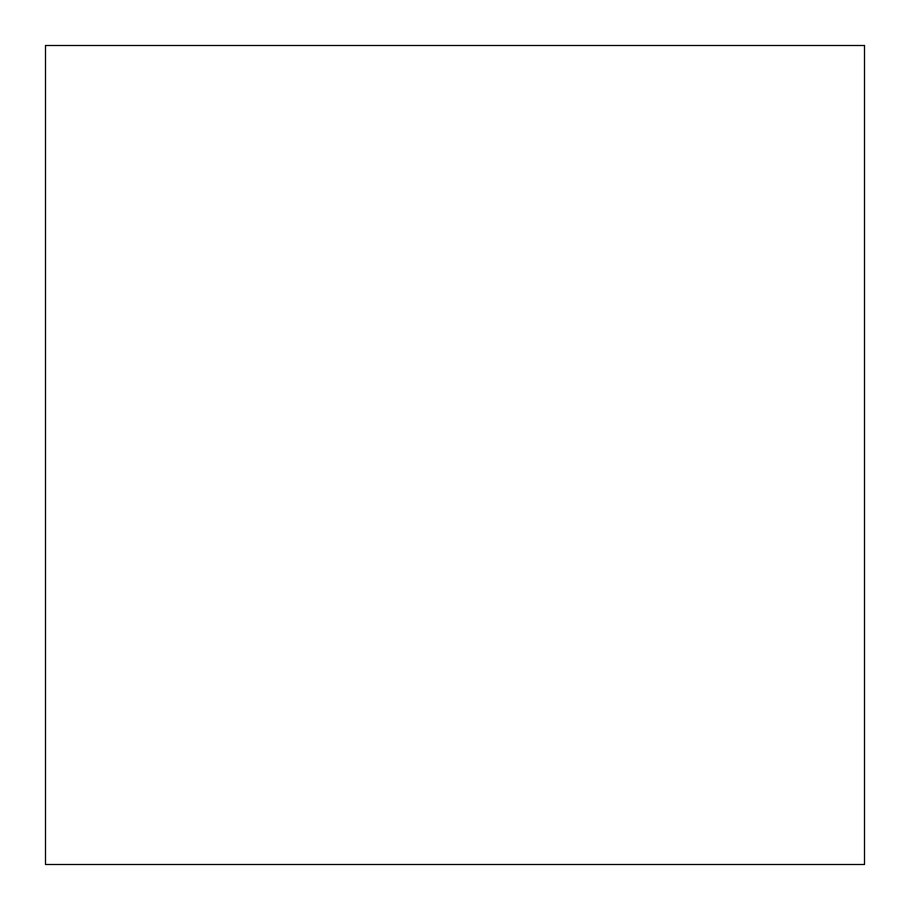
<?xml version="1.0" encoding="UTF-8"?>
<svg xmlns="http://www.w3.org/2000/svg" width="910" height="910" viewBox="0 0 910 910"><rect width="100%" height="100%" fill="white"/><g stroke="black" fill="none" stroke-linecap="round" stroke-linejoin="round"><path stroke-width="1.36" d="M864.5 45.5L45.5 45.5L45.5 864.5L864.5 864.5L864.5 45.5"/></g></svg>
